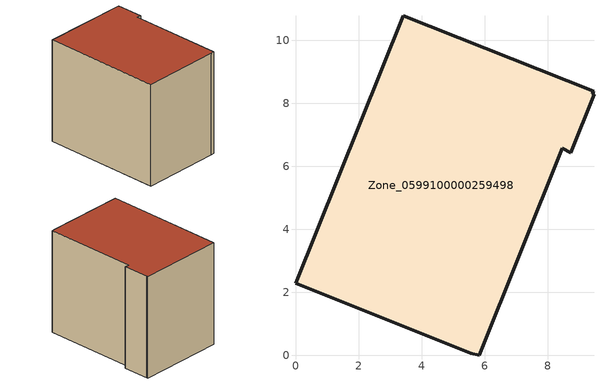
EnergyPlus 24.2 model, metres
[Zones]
Zone_0599100000259498
 floor ground (C_G): 9.42,8.31 9.47,8.29 8.73,6.43 8.47,6.57 5.83,0 5.56,0.06 0,2.29 3.42,10.78 9.46,8.38 z0
 wall outside (C_F): 5.56,0.06 5.83,0 8.47,6.57 8.73,6.43 9.47,8.29 9.42,8.31 9.46,8.38 3.42,10.78 0,2.29 5.56,0.06 z0:7.85
 roof outside (C_R): 9.46,8.38 3.42,10.78 0,2.29 5.56,0.06 5.83,0 8.47,6.57 8.73,6.43 9.47,8.29 9.42,8.31 z7.85
[BUILDING]
Pand.0599100000259498: North Axis=0; Terrain=City; Loads Convergence Tolerance Value=0.04; Temperature Convergence Tolerance Value=0.4; Solar Distribution=FullExterior; Maximum Number of Warmup Days=25; Minimum Number of Warmup Days=1
[Site:Location]
Rotterdam.The.Hague.AP_ZH_NLD Design_Conditions: Latitude=51.96; Longitude=4.45; Time Zone=1; Elevation=-4.5
[SITE:GROUNDTEMPERATURE:BUILDINGSURFACE]
18, 18, 18, 18, 18, 18, 18, 18, 18, 18, 18, 18
[MATERIAL] Thermal Absorptance=0.9; Solar Absorptance=0.7; Visible Absorptance=0.7
Name | Roughness | Thickness | Conductivity | Density | Specific Heat
G.TI.1975-1991 | MediumSmooth | 0.15 | 0.288461 | 540 | 1210
F.TI.1975-1991 | Rough | 0.3 | 0.230769 | 1920 | 840
R.TI.1975-1991 | MediumRough | 0.2 | 0.153846 | 1500 | 1000
[CONSTRUCTION]
C_G: G.TI.1975-1991
C_F: F.TI.1975-1991
C_R: R.TI.1975-1991
[ZONE]
Zone_0599100000259498: Type=1; Multiplier=1; Ceiling Height=Autocalculate; Volume=Autocalculate; Floor Area=autocalculate; Part of Total Floor Area=Yes
[ZONEINFILTRATION:DESIGNFLOWRATE]
Infil_Zone_0599100000259498: Zone or ZoneList or Space or SpaceList=Zone_0599100000259498; Schedule=AlwaysOn; Design Flow Rate Calculation Method=Flow/Area; Flow Rate per Floor Area=0.003; Constant Term Coefficient=1; Temperature Term Coefficient=0; Velocity Term Coefficient=0; Velocity Squared Term Coefficient=0
[HVACTEMPLATE:ZONE:IDEALLOADSAIRSYSTEM]
Zone_0599100000259498: Maximum Heating Supply Air Temperature=50; Minimum Cooling Supply Air Temperature=13; Maximum Heating Supply Air Humidity Ratio=0.0156; Minimum Cooling Supply Air Humidity Ratio=0.0077; Heating Limit=NoLimit; Cooling Limit=NoLimit; Dehumidification Control Type=ConstantSensibleHeatRatio; Cooling Sensible Heat Ratio=0.7; Dehumidification Setpoint=60; Humidification Control Type=None; Humidification Setpoint=30; Outdoor Air Method=None; Outdoor Air Flow Rate per Person=0.00944; Outdoor Air Flow Rate per Zone Floor Area=0; Outdoor Air Flow Rate per Zone=0; Demand Controlled Ventilation Type=None; Outdoor Air Economizer Type=NoEconomizer; Heat Recovery Type=None; Sensible Heat Recovery Effectiveness=0.7; Latent Heat Recovery Effectiveness=0.65
[ZONECONTROL:THERMOSTAT]
ThermostatControl_Zone_0599100000259498: Zone or ZoneList=Zone_0599100000259498; Control Type Schedule=DualSetpointControlType; Control 1=Thermostat_Zone_0599100000259498; Temperature Difference Between Cutout And Setpoint=0
[THERMOSTATSETPOINT:DUALSETPOINT]
Thermostat_Zone_0599100000259498: Heating Setpoint Temperature Schedule=HeatingSetpoint_Zone_0599100000259498; Cooling Setpoint Temperature Schedule=CoolingSetpoint_Zone_0599100000259498
[SCHEDULE:COMPACT]
HeatingSetpoint_Zone_0599100000259498: Through: 12/31, For: AllDays, Until: 24:00, 21
CoolingSetpoint_Zone_0599100000259498: Through: 12/31, For: AllDays, Until: 24:00, 24
DualSetpointControlType: Through: 12/31, For: AllDays, Until: 24:00, 4
AlwaysOn: Through: 12/31, For: AllDays, Until: 24:00, 1
